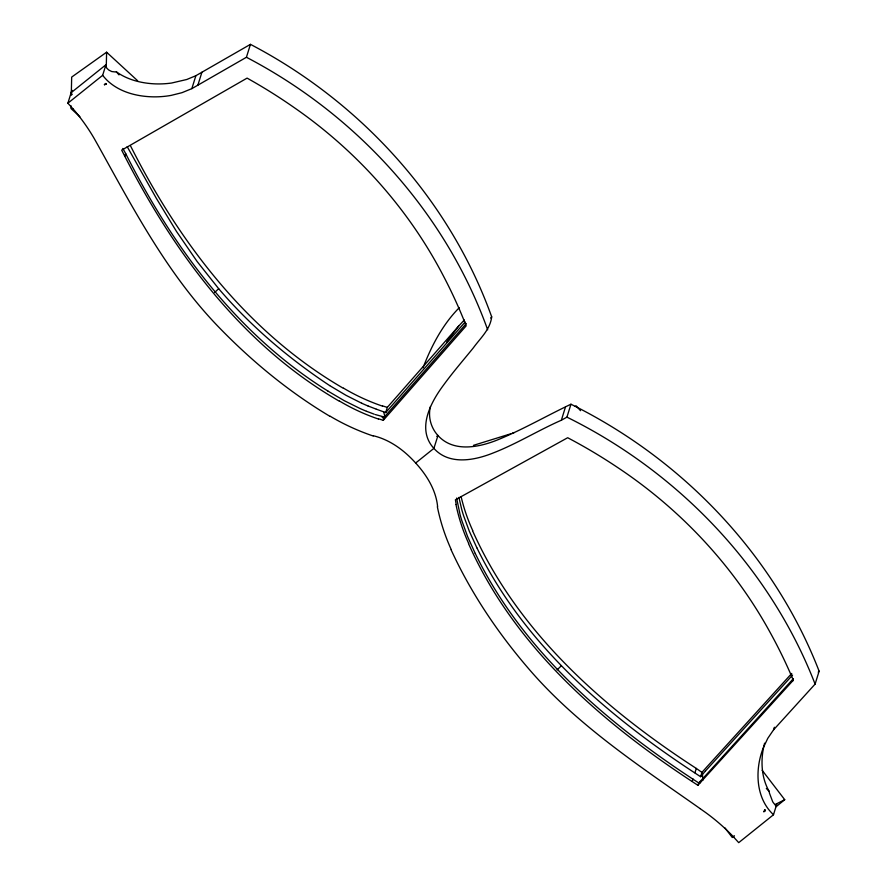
<?xml version="1.0" encoding="UTF-8"?>
<svg xmlns="http://www.w3.org/2000/svg" width="887" height="887" viewBox="0 0 887 887"><rect width="100%" height="100%" fill="white"/><g stroke="black" fill="none" stroke-linecap="round" stroke-linejoin="round"><path stroke-width="1.33" d="M71.015 105.786L70.949 108.513L79.863 116.718M433.843 448.334C416.236 429.042 430.772 402.121 443.799 384.758C453.024 372.052 463.336 360.177 473.237 347.981C480.388 338.069 490.145 329.665 491.697 316.859C449.532 199.464 360.621 101.872 250.444 44.35L195.872 75.705L186.769 79.497L171.579 83.034A89.554 83.722 17.3 0 1 155.491 83.888C141.732 83.345 127.706 79.93 116.374 71.825A60.039 23.871 54.6 0 1 115.133 71.936L111.773 71.559L108.99 70.151A7.451 2.96 54.6 0 1 106.54 67.8L105.93 64.773L71.326 92.536L71.681 77.08L106.606 52.211L137.64 80.761M106.429 84.154L105.886 83.511L104.411 84.697L106.429 84.154L105.886 83.511M106.252 67.456L106.606 52.211M430.45 406.501C427.889 416.646 430.838 427.7 437.868 435.417M72.812 108.646L67.878 103.214L71.902 90.286M67.878 103.214L102.648 75.328L105.93 64.773M124.934 155.99L125.677 153.584L122.827 148.451M102.648 75.328L104.112 77.08A53.497 50.005 17.3 0 0 107.571 80.772C119.945 92.303 137.308 96.628 153.839 96.86A89.52 83.688 17.3 0 0 171.113 95.397L181.979 92.68L191.847 88.633L195.872 75.705M197.879 85.174L201.903 72.246M191.847 88.633L246.42 57.278L250.444 44.35M378.516 418.819L383.284 420.316L384.315 417.034L466.34 323.533M376.31 409.162L385.69 412.599L387.309 407.388L458.712 326.006A47.477 6.464 -51.5 0 0 464.289 319.963M733.782 837.217L738.716 842.65L773.475 814.765L771.867 813.124A53.497 50.005 17.3 0 1 768.541 809.332C758.651 796.559 756.456 779.429 758.928 763.829A89.52 83.688 17.3 0 1 763.197 748.018L767.765 738.361L773.564 729.835L815.098 684.099L819.122 671.182C773.974 554.719 682.546 459.278 570.951 404.217C546.403 415.892 522.765 429.607 497.552 439.908C478.769 447.503 453.301 452.57 437.967 435.517L433.887 448.39L415.659 463.014C404.295 450.374 389.992 439.719 373.216 435.728M433.943 448.445C449.277 465.498 474.745 460.431 493.527 452.836C516.955 443.7 538.376 430.317 561.36 420.227L565.385 407.299M561.36 420.227L566.926 417.145L570.951 404.217M692.281 781.358L693.024 778.952M694.953 772.754L696.306 768.43C604.202 708.735 518.008 632.719 472.538 530.67M468.513 543.598C514.837 647.953 603.958 724.435 697.925 785.305L698.679 782.911L702.903 778.476M476.94 547.933C524.86 646.191 610.489 718.248 700.608 776.713L701.95 772.389L706.329 767.499M773.564 729.835L774.362 727.251M773.475 814.765L776.768 804.21L775.327 805.374M423.032 367.783C431.47 345.908 442.602 324.542 459.233 307.722M71.326 92.536L72.235 90.574M763.918 811.638L764.805 809.853L765.392 810.463L763.918 811.638L765.392 810.463M446.571 342.182L458.712 326.006M700.608 776.713L705.121 771.368M703.291 778.043L793.388 678.622M385.69 412.599L465.143 322.025M383.284 420.316L466.185 325.828L464.655 322.003A515.447 481.852 17.3 0 0 443.112 275.391C408.109 208.268 356.153 150.446 293.941 107.427A515.136 481.563 17.3 0 0 251.01 80.329L247.096 78.111L127.684 146.721M490.666 318.034L491.697 316.859M697.925 785.305L702.304 780.427M706.706 767.078L791.736 673.444M705.498 770.947L792.579 675.074M702.681 779.995L793.322 680.196L791.603 676.216A515.136 481.563 17.3 0 0 769.927 632.076C733.46 565.607 680.141 508.916 617.019 467.094A515.447 481.852 17.3 0 0 571.472 439.752L567.691 437.723L455.408 499.802L456.217 504.47M818.213 672.18L819.122 671.182M214.676 292.499L218.657 288.674L197.08 261.454L176.502 231.463L156.289 198.244L127.196 146.654M557.069 669.896L561.039 666.07M734.403 835.754L732.285 837.483L724.834 827.782M776.203 806.638L784.718 799.675L762.166 770.315M436.781 436.382L437.912 435.462M104.411 84.697L105.886 83.644M127.495 146.832L121.674 150.125C172.466 250.644 240.31 343.956 339.366 401.234M784.718 799.675L775.005 804.62A7.451 3.049 50.8 0 1 772.688 801.726L769.484 793.211A60.039 24.581 50.8 0 1 769.14 791.348C762.543 779.861 760.979 766.102 762.632 753.118A89.554 83.722 17.3 0 1 764.605 743.162M575.131 406.423L576.151 405.88L580.519 410.692M512.254 433.266L514.028 432.656M510.491 433.887L473.47 445.341M791.869 680.517L793.388 680.562M384.315 417.034L375.334 414.562M382.541 405.891L387.309 407.388M374.225 414.174L366.475 411.269M375.999 409.051L368.105 406.013M366.12 411.113L366.065 411.102A180.017 169.683 15 0 1 360.089 408.53L344.333 400.724L328.024 391.134M367.961 405.947L367.75 405.869A180.017 166.745 19.3 0 1 361.741 403.23M361.73 403.241L346.008 395.314L329.742 385.634M566.926 417.145C678.522 472.206 769.949 567.636 815.098 684.099M246.42 57.278C356.596 114.789 445.507 212.392 487.673 329.787M343.391 388.306C248.138 333.08 179.529 243.038 130.6 146.022M330.086 416.413C289.306 392.143 252.263 361.652 219.244 327.636C167.776 274.748 133.327 208.778 97.803 144.891L94.266 138.616A197.635 184.751 17.3 0 0 72.845 108.624M327.924 391.056C237.638 334.898 172.965 247.362 125.677 153.584M329.631 385.557C288.63 358.359 250.655 326.15 218.657 288.674M700.176 808.667L705.686 812.57A197.635 184.751 17.3 0 1 733.815 837.184M700.087 808.6C640.802 766.867 579.122 726.575 531.058 671.492C499.093 634.848 471.44 594.046 451.106 549.818M696.306 768.43L701.95 772.389M698.679 782.911C608.449 724.357 522.986 651.901 475.232 553.433M766.335 788.432L769.14 791.348M415.659 463.014C426.636 475.022 436.027 490.023 437.624 506.732M116.374 71.825L118.991 74.885M764.805 809.853L765.304 810.507M476.884 547.822L469.312 531.224L463.513 515.436A180.017 166.845 19.6 0 1 461.728 509.504L458.912 497.396M475.177 553.322L467.626 536.635L461.861 520.724A180.017 169.628 14.7 0 1 460.098 514.748L456.594 498.084M382.12 416.934L382.552 417.91M383.694 411.867L385.047 417.467M700.22 781.48L700.486 782.722M71.548 95.219L71.304 93.556A23.938 9.513 54.6 0 1 72.202 94.299M702.426 774.384L702.959 780.161M451.306 549.74A212.536 198.688 17.3 0 1 437.358 506.765M472.738 530.592A193.588 180.97 17.3 0 1 461.074 496.532M468.713 543.52A193.588 180.97 17.3 0 1 455.962 504.503M373.128 435.972A212.536 198.688 17.3 0 1 330.197 416.247M382.463 406.124A193.588 180.97 17.3 0 1 343.502 388.14M378.439 419.052A193.588 180.97 17.3 0 1 339.477 401.057"/></g></svg>
